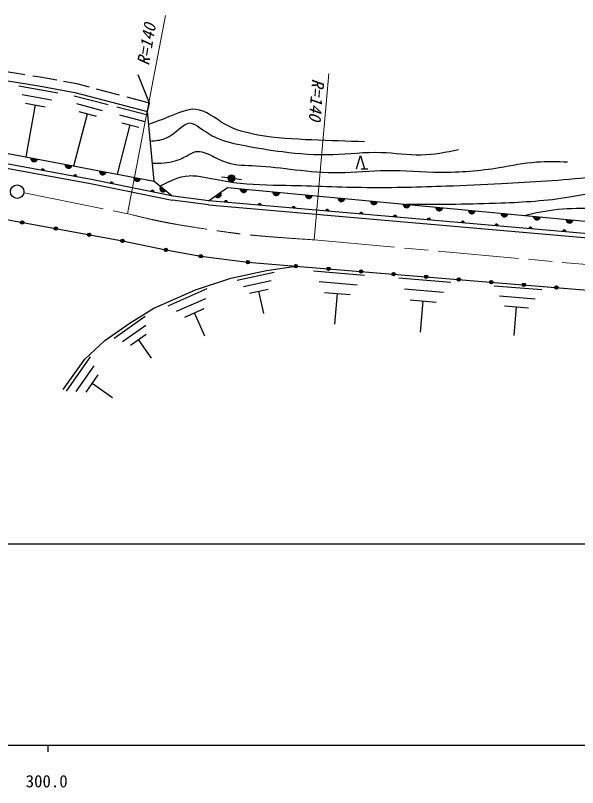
# Model space of a CAD drawing. Units: millimetres, scale not verified. Extents: x 40000 to 680000, y 20000 to 380000.
# Drawn here: x 363204 to 446706, y 198715 to 313446 of the extents above; entities that cross this region are included whole.
import ezdxf
from ezdxf.enums import TextEntityAlignment as Align

# ---------------------------------------------------------------- set-up
doc = ezdxf.new("R2010")
doc.units = ezdxf.units.MM
doc.header["$LTSCALE"] = 1000
doc.linetypes.add('CHAIN', pattern=[18.5, 12, -1.5, 3.5, -1.5])
for name, color, linetype, lineweight in [('M-BGD', 7, 'Continuous', 25), ('M-BMK', 2, 'CHAIN', 13), ('M-BMK-SRVR', 3, 'Continuous', 25), ('M-STR-HTXT', 7, 'Continuous', 13), ('M-STR-STR3', 7, 'Continuous', 25), ('M-TTL-BAND', 7, 'Continuous', 25)]:
    doc.layers.add(name, color=color, linetype=linetype, lineweight=lineweight)
doc.styles.add('ＭＳ ゴシック', font='')
doc.styles.get('ＭＳ ゴシック').set_extended_font_data('MS Gothic')

msp = doc.modelspace()

# ---------------------------------------------------------------- linework, layer by layer
at = {"layer": 'M-BGD'}
for p, q in [((364619, 304621), (360984, 305215)), ((358861, 304244), (366660, 302970)), ((366880, 304251), (365764, 304434)), ((369346, 303805), (366880, 304251)), ((383133, 300434), (381422, 304606)), ((363685, 302999), (369515, 301949)), ((366660, 302970), (372031, 301999)), ((372312, 303269), (370341, 303625)), ((374210, 302772), (372312, 303269)), ((372031, 301999), (382803, 299177)), ((378638, 301612), (375245, 302501)), ((364205, 301699), (368575, 300919)), ((371905, 301519), (376975, 300189)), ((383133, 300434), (379779, 301313)), ((364715, 300399), (367635, 299879)), ((364788, 292435), (366175, 300139)), ((372275, 300339), (376085, 299339)), ((378285, 299849), (382855, 298654)), ((382803, 299177), (383133, 300434)), ((371886, 291091), (373915, 298829)), ((372645, 299159), (375185, 298489)), ((378645, 298679), (382405, 297699)), ((383833, 288828), (382803, 299177)), ((378344, 289868), (380265, 297189)), ((379005, 297509), (381515, 296859)), ((345609, 293751), (374340, 288467)), ((374453, 289056), (345704, 294344)), ((353227, 294625), (383833, 288828)), ((413856, 290650), (414456, 292650)), ((414456, 292650), (415056, 290650)), ((414556, 290650), (415556, 290650)), ((394798, 289314), (393805, 289437)), ((395791, 289197), (396785, 289084)), ((374340, 288467), (386493, 286016)), ((386612, 286604), (374453, 289056)), ((383833, 288828), (386497, 286628)), ((391869, 285898), (394681, 287881)), ((394681, 287881), (467308, 281056)), ((391864, 285293), (386532, 286010)), ((391944, 285888), (386612, 286604)), ((467355, 279356), (391944, 285888)), ((391892, 285290), (467336, 278756)), ((354308, 284513), (379101, 279954)), ((379101, 279954), (385557, 278597)), ((385557, 278597), (390746, 277662)), ((390746, 277662), (397745, 276787)), ((397745, 276787), (404876, 276201)), ((395216, 274409), (400505, 275545)), ((400505, 275545), (404876, 276201)), ((404876, 276201), (458071, 271825)), ((407475, 275479), (415055, 274859)), ((389971, 272660), (395216, 274409)), ((396135, 274099), (401655, 275289)), ((420145, 274439), (427895, 273809)), ((397065, 273149), (401205, 274039)), ((408305, 273889), (413985, 273419)), ((434315, 273279), (441415, 272699)), ((383763, 269950), (389971, 272660)), ((385875, 270319), (391695, 272869)), ((397995, 272189), (400755, 272779)), ((400085, 269169), (399375, 272489)), ((409125, 272299), (412915, 271979)), ((410645, 267589), (411025, 272139)), ((420985, 272809), (426805, 272339)), ((387115, 269479), (391475, 271389)), ((421825, 271179), (425705, 270859)), ((423385, 266369), (423765, 271019)), ((435095, 271789), (440415, 271349)), ((380223, 267764), (383763, 269950)), ((388345, 268629), (391255, 269899)), ((435865, 270289), (439405, 269999)), ((437285, 265889), (437635, 270149)), ((377865, 265489), (382475, 268749)), ((391325, 265769), (389805, 269269)), ((376507, 265142), (380223, 267764)), ((379095, 264979), (382555, 267419)), ((373491, 262388), (376507, 265142)), ((380315, 264459), (382625, 266089)), ((383425, 262509), (381475, 265279)), ((370300, 257842), (373491, 262388)), ((370775, 257629), (374335, 262719)), ((372235, 257559), (374915, 261369)), ((373695, 257479), (375485, 260019)), ((377645, 256609), (374595, 258749))]:
    msp.add_line(p, q, dxfattribs=at)
for centre, radius in [((395294, 289253), 500), ((395294, 289253), 500), ((395294, 289253), 450), ((395294, 289253), 400), ((395294, 289253), 350), ((395294, 289253), 300), ((395294, 289253), 250), ((395294, 289253), 200), ((395294, 289253), 150), ((395294, 289253), 100), ((395294, 289253), 50), ((364225, 282689), 250), ((364225, 282689), 200), ((364225, 282689), 150), ((364225, 282689), 100), ((364225, 282689), 50), ((369184, 281778), 250), ((369184, 281778), 200), ((369184, 281778), 150), ((369184, 281778), 100), ((369184, 281778), 50), ((374142, 280866), 250), ((374142, 280866), 200), ((374142, 280866), 150), ((374142, 280866), 100), ((374142, 280866), 50), ((379101, 279954), 250), ((379101, 279954), 200), ((379101, 279954), 150), ((379101, 279954), 100), ((379101, 279954), 50), ((385557, 278597), 250), ((385557, 278597), 200), ((385557, 278597), 150), ((385557, 278597), 100), ((385557, 278597), 50), ((390746, 277662), 250), ((390746, 277662), 200), ((390746, 277662), 150), ((390746, 277662), 100), ((390746, 277662), 50), ((397745, 276787), 250), ((397745, 276787), 200), ((397745, 276787), 150), ((397745, 276787), 100), ((397745, 276787), 50), ((404876, 276201), 250), ((404876, 276201), 200), ((404876, 276201), 150), ((404876, 276201), 100), ((404876, 276201), 50), ((409712, 275803), 250), ((409712, 275803), 200), ((409712, 275803), 150), ((409712, 275803), 100), ((409712, 275803), 50), ((414548, 275405), 250), ((414548, 275405), 200), ((414548, 275405), 150), ((414548, 275405), 100), ((414548, 275405), 50), ((419384, 275007), 250), ((419384, 275007), 200), ((419384, 275007), 150), ((419384, 275007), 100), ((419384, 275007), 50), ((424220, 274610), 250), ((424220, 274610), 200), ((424220, 274610), 150), ((424220, 274610), 100), ((424220, 274610), 50), ((429056, 274212), 250), ((429056, 274212), 200), ((429056, 274212), 150), ((429056, 274212), 100), ((429056, 274212), 50), ((433892, 273814), 250), ((433892, 273814), 200), ((433892, 273814), 150), ((433892, 273814), 100), ((433892, 273814), 50), ((438727, 273416), 250), ((438727, 273416), 200), ((438727, 273416), 150), ((438727, 273416), 100), ((438727, 273416), 50), ((443563, 273018), 250), ((443563, 273018), 200), ((443563, 273018), 150), ((443563, 273018), 100), ((443563, 273018), 50)]:
    msp.add_circle(centre, radius, dxfattribs=at)
for centre, radius, start, end in [((365979, 292210), 500, 169.2747, 349.2747), ((365979, 292210), 500, 169.2747, 349.2747), ((365979, 292210), 450, 169.2747, 349.2747), ((365979, 292210), 400, 169.2747, 349.2747), ((365979, 292210), 350, 169.2747, 349.2747), ((365979, 292210), 300, 169.2747, 349.2747), ((365979, 292210), 250, 169.2747, 349.2747), ((365979, 292210), 200, 169.2747, 349.2747), ((365979, 292210), 150, 169.2747, 349.2747), ((365979, 292210), 100, 169.2747, 349.2747), ((365979, 292210), 50, 169.2747, 349.2747), ((367266, 290378), 250, 349.57842, 169.57842), ((367266, 290378), 200, 349.57842, 169.57842), ((367266, 290378), 150, 349.57842, 169.57842), ((367266, 290378), 100, 349.57842, 169.57842), ((367266, 290378), 50, 349.57842, 169.57842), ((371080, 291243), 500, 169.2747, 349.2747), ((371080, 291243), 500, 169.2747, 349.2747), ((371080, 291243), 450, 169.2747, 349.2747), ((371080, 291243), 400, 169.2747, 349.2747), ((371080, 291243), 350, 169.2747, 349.2747), ((371080, 291243), 300, 169.2747, 349.2747), ((371080, 291243), 250, 169.2747, 349.2747), ((371080, 291243), 200, 169.2747, 349.2747), ((371080, 291243), 150, 169.2747, 349.2747), ((371080, 291243), 100, 169.2747, 349.2747), ((371080, 291243), 50, 169.2747, 349.2747), ((376181, 290277), 500, 169.2747, 349.2747), ((376181, 290277), 500, 169.2747, 349.2747), ((376181, 290277), 450, 169.2747, 349.2747), ((376181, 290277), 400, 169.2747, 349.2747), ((376181, 290277), 350, 169.2747, 349.2747), ((376181, 290277), 300, 169.2747, 349.2747), ((376181, 290277), 250, 169.2747, 349.2747), ((376181, 290277), 200, 169.2747, 349.2747), ((376181, 290277), 150, 169.2747, 349.2747), ((376181, 290277), 100, 169.2747, 349.2747), ((376181, 290277), 50, 169.2747, 349.2747), ((372057, 289497), 250, 349.57842, 169.57842), ((372057, 289497), 200, 349.57842, 169.57842), ((372057, 289497), 150, 349.57842, 169.57842), ((372057, 289497), 100, 349.57842, 169.57842), ((372057, 289497), 50, 349.57842, 169.57842), ((381282, 289311), 500, 169.2747, 349.2747), ((381282, 289311), 500, 169.2747, 349.2747), ((381282, 289311), 450, 169.2747, 349.2747), ((381282, 289311), 400, 169.2747, 349.2747), ((381282, 289311), 350, 169.2747, 349.2747), ((381282, 289311), 300, 169.2747, 349.2747), ((381282, 289311), 250, 169.2747, 349.2747), ((381282, 289311), 200, 169.2747, 349.2747), ((381282, 289311), 150, 169.2747, 349.2747), ((381282, 289311), 100, 169.2747, 349.2747), ((381282, 289311), 50, 169.2747, 349.2747), ((377493, 288443), 250, 348.60019, 168.60019), ((377493, 288443), 200, 348.60019, 168.60019), ((377493, 288443), 150, 348.60019, 168.60019), ((377493, 288443), 100, 348.60019, 168.60019), ((377493, 288443), 50, 348.60019, 168.60019), ((385165, 287728), 500, 140.44297, 320.44297), ((385165, 287728), 500, 140.44297, 320.44297), ((385165, 287728), 450, 140.44297, 320.44297), ((385165, 287728), 400, 140.44297, 320.44297), ((383572, 287217), 250, 348.60019, 168.60019), ((383572, 287217), 200, 348.60019, 168.60019), ((383572, 287217), 150, 348.60019, 168.60019), ((383572, 287217), 100, 348.60019, 168.60019), ((383572, 287217), 50, 348.60019, 168.60019), ((385165, 287728), 350, 140.44297, 320.44297), ((385165, 287728), 300, 140.44297, 320.44297), ((385165, 287728), 250, 140.44297, 320.44297), ((385165, 287728), 200, 140.44297, 320.44297), ((385165, 287728), 150, 140.44297, 320.44297), ((385165, 287728), 100, 140.44297, 320.44297), ((385165, 287728), 50, 140.44297, 320.44297), ((393275, 286889), 500, 215.19669, 35.19669), ((393275, 286889), 500, 215.19669, 35.19669), ((393275, 286889), 450, 215.19669, 35.19669), ((393275, 286889), 400, 215.19669, 35.19669), ((393275, 286889), 350, 215.19669, 35.19669), ((393275, 286889), 300, 215.19669, 35.19669), ((393275, 286889), 250, 215.19669, 35.19669), ((393275, 286889), 200, 215.19669, 35.19669), ((393275, 286889), 150, 215.19669, 35.19669), ((393275, 286889), 100, 215.19669, 35.19669), ((393275, 286889), 50, 215.19669, 35.19669), ((397101, 287653), 500, 174.63207, 354.63207), ((397101, 287653), 500, 174.63207, 354.63207), ((397101, 287653), 450, 174.63207, 354.63207), ((397101, 287653), 400, 174.63207, 354.63207), ((397101, 287653), 350, 174.63207, 354.63207), ((397101, 287653), 300, 174.63207, 354.63207), ((397101, 287653), 250, 174.63207, 354.63207), ((397101, 287653), 200, 174.63207, 354.63207), ((397101, 287653), 150, 174.63207, 354.63207), ((397101, 287653), 100, 174.63207, 354.63207), ((397101, 287653), 50, 174.63207, 354.63207), ((401943, 287198), 500, 174.63207, 354.63207), ((401943, 287198), 500, 174.63207, 354.63207), ((401943, 287198), 450, 174.63207, 354.63207), ((401943, 287198), 400, 174.63207, 354.63207), ((401943, 287198), 350, 174.63207, 354.63207), ((401943, 287198), 300, 174.63207, 354.63207), ((401943, 287198), 250, 174.63207, 354.63207), ((401943, 287198), 200, 174.63207, 354.63207), ((401943, 287198), 150, 174.63207, 354.63207), ((401943, 287198), 100, 174.63207, 354.63207), ((401943, 287198), 50, 174.63207, 354.63207), ((394457, 285670), 250, 355.05009, 175.05009), ((394457, 285670), 200, 355.05009, 175.05009), ((394457, 285670), 150, 355.05009, 175.05009), ((394457, 285670), 100, 355.05009, 175.05009), ((394457, 285670), 50, 355.05009, 175.05009), ((406785, 286743), 500, 174.63207, 354.63207), ((406785, 286743), 500, 174.63207, 354.63207), ((406785, 286743), 450, 174.63207, 354.63207), ((406785, 286743), 400, 174.63207, 354.63207), ((406785, 286743), 350, 174.63207, 354.63207), ((406785, 286743), 300, 174.63207, 354.63207), ((406785, 286743), 250, 174.63207, 354.63207), ((406785, 286743), 200, 174.63207, 354.63207), ((406785, 286743), 150, 174.63207, 354.63207), ((406785, 286743), 100, 174.63207, 354.63207), ((406785, 286743), 50, 174.63207, 354.63207), ((411627, 286288), 500, 174.63207, 354.63207), ((411627, 286288), 500, 174.63207, 354.63207), ((411627, 286288), 450, 174.63207, 354.63207), ((411627, 286288), 400, 174.63207, 354.63207), ((411627, 286288), 350, 174.63207, 354.63207), ((411627, 286288), 300, 174.63207, 354.63207), ((411627, 286288), 250, 174.63207, 354.63207), ((411627, 286288), 200, 174.63207, 354.63207), ((411627, 286288), 150, 174.63207, 354.63207), ((411627, 286288), 100, 174.63207, 354.63207), ((411627, 286288), 50, 174.63207, 354.63207), ((416469, 285833), 500, 174.63207, 354.63207), ((416469, 285833), 500, 174.63207, 354.63207), ((416469, 285833), 450, 174.63207, 354.63207), ((416469, 285833), 400, 174.63207, 354.63207), ((416469, 285833), 350, 174.63207, 354.63207), ((416469, 285833), 300, 174.63207, 354.63207), ((416469, 285833), 250, 174.63207, 354.63207), ((416469, 285833), 200, 174.63207, 354.63207), ((416469, 285833), 150, 174.63207, 354.63207), ((416469, 285833), 100, 174.63207, 354.63207), ((416469, 285833), 50, 174.63207, 354.63207), ((399485, 285234), 250, 355.05009, 175.05009), ((399485, 285234), 200, 355.05009, 175.05009), ((399485, 285234), 150, 355.05009, 175.05009), ((399485, 285234), 100, 355.05009, 175.05009), ((399485, 285234), 50, 355.05009, 175.05009), ((404512, 284799), 250, 355.05009, 175.05009), ((404512, 284799), 200, 355.05009, 175.05009), ((404512, 284799), 150, 355.05009, 175.05009), ((404512, 284799), 100, 355.05009, 175.05009), ((404512, 284799), 50, 355.05009, 175.05009), ((409540, 284364), 250, 355.05009, 175.05009), ((409540, 284364), 200, 355.05009, 175.05009), ((421311, 285378), 500, 174.63207, 354.63207), ((421311, 285378), 500, 174.63207, 354.63207), ((421311, 285378), 450, 174.63207, 354.63207), ((421311, 285378), 400, 174.63207, 354.63207), ((421311, 285378), 350, 174.63207, 354.63207), ((421311, 285378), 300, 174.63207, 354.63207), ((421311, 285378), 250, 174.63207, 354.63207), ((421311, 285378), 200, 174.63207, 354.63207), ((421311, 285378), 150, 174.63207, 354.63207), ((421311, 285378), 100, 174.63207, 354.63207), ((421311, 285378), 50, 174.63207, 354.63207), ((426153, 284923), 500, 174.63207, 354.63207), ((426153, 284923), 500, 174.63207, 354.63207), ((426153, 284923), 450, 174.63207, 354.63207), ((426153, 284923), 400, 174.63207, 354.63207), ((426153, 284923), 350, 174.63207, 354.63207), ((426153, 284923), 300, 174.63207, 354.63207), ((426153, 284923), 250, 174.63207, 354.63207), ((426153, 284923), 200, 174.63207, 354.63207), ((426153, 284923), 150, 174.63207, 354.63207), ((426153, 284923), 100, 174.63207, 354.63207), ((426153, 284923), 50, 174.63207, 354.63207), ((409540, 284364), 150, 355.05009, 175.05009), ((409540, 284364), 100, 355.05009, 175.05009), ((409540, 284364), 50, 355.05009, 175.05009), ((414567, 283928), 250, 355.05009, 175.05009), ((414567, 283928), 200, 355.05009, 175.05009), ((414567, 283928), 150, 355.05009, 175.05009), ((414567, 283928), 100, 355.05009, 175.05009), ((414567, 283928), 50, 355.05009, 175.05009), ((419594, 283493), 250, 355.05009, 175.05009), ((419594, 283493), 200, 355.05009, 175.05009), ((419594, 283493), 150, 355.05009, 175.05009), ((419594, 283493), 100, 355.05009, 175.05009), ((419594, 283493), 50, 355.05009, 175.05009), ((430994, 284468), 500, 174.63207, 354.63207), ((430994, 284468), 500, 174.63207, 354.63207), ((430994, 284468), 450, 174.63207, 354.63207), ((430994, 284468), 400, 174.63207, 354.63207), ((430994, 284468), 350, 174.63207, 354.63207), ((430994, 284468), 300, 174.63207, 354.63207), ((430994, 284468), 250, 174.63207, 354.63207), ((430994, 284468), 200, 174.63207, 354.63207), ((430994, 284468), 150, 174.63207, 354.63207), ((430994, 284468), 100, 174.63207, 354.63207), ((430994, 284468), 50, 174.63207, 354.63207), ((435836, 284013), 500, 174.63207, 354.63207), ((435836, 284013), 500, 174.63207, 354.63207), ((435836, 284013), 450, 174.63207, 354.63207), ((435836, 284013), 400, 174.63207, 354.63207), ((435836, 284013), 350, 174.63207, 354.63207), ((435836, 284013), 300, 174.63207, 354.63207), ((435836, 284013), 250, 174.63207, 354.63207), ((435836, 284013), 200, 174.63207, 354.63207), ((435836, 284013), 150, 174.63207, 354.63207), ((435836, 284013), 100, 174.63207, 354.63207), ((435836, 284013), 50, 174.63207, 354.63207), ((440678, 283558), 500, 174.63207, 354.63207), ((440678, 283558), 500, 174.63207, 354.63207), ((440678, 283558), 450, 174.63207, 354.63207), ((440678, 283558), 400, 174.63207, 354.63207), ((440678, 283558), 350, 174.63207, 354.63207), ((440678, 283558), 300, 174.63207, 354.63207), ((440678, 283558), 250, 174.63207, 354.63207), ((440678, 283558), 200, 174.63207, 354.63207), ((440678, 283558), 150, 174.63207, 354.63207), ((440678, 283558), 100, 174.63207, 354.63207), ((440678, 283558), 50, 174.63207, 354.63207), ((424622, 283057), 250, 355.05009, 175.05009), ((424622, 283057), 200, 355.05009, 175.05009), ((424622, 283057), 150, 355.05009, 175.05009), ((424622, 283057), 100, 355.05009, 175.05009), ((424622, 283057), 50, 355.05009, 175.05009), ((429649, 282622), 250, 355.05009, 175.05009), ((429649, 282622), 200, 355.05009, 175.05009), ((429649, 282622), 150, 355.05009, 175.05009), ((429649, 282622), 100, 355.05009, 175.05009), ((429649, 282622), 50, 355.05009, 175.05009), ((434677, 282187), 250, 355.05009, 175.05009), ((434677, 282187), 200, 355.05009, 175.05009), ((434677, 282187), 150, 355.05009, 175.05009), ((434677, 282187), 100, 355.05009, 175.05009), ((445520, 283104), 500, 174.63207, 354.63207), ((445520, 283104), 500, 174.63207, 354.63207), ((445520, 283104), 450, 174.63207, 354.63207), ((445520, 283104), 400, 174.63207, 354.63207), ((445520, 283104), 350, 174.63207, 354.63207), ((445520, 283104), 300, 174.63207, 354.63207), ((445520, 283104), 250, 174.63207, 354.63207), ((445520, 283104), 200, 174.63207, 354.63207), ((445520, 283104), 150, 174.63207, 354.63207), ((445520, 283104), 100, 174.63207, 354.63207), ((445520, 283104), 50, 174.63207, 354.63207), ((434677, 282187), 50, 355.05009, 175.05009), ((439704, 281751), 250, 355.05009, 175.05009), ((439704, 281751), 200, 355.05009, 175.05009), ((439704, 281751), 150, 355.05009, 175.05009), ((439704, 281751), 100, 355.05009, 175.05009), ((439704, 281751), 50, 355.05009, 175.05009), ((444731, 281316), 250, 355.05009, 175.05009), ((444731, 281316), 200, 355.05009, 175.05009), ((444731, 281316), 150, 355.05009, 175.05009), ((444731, 281316), 100, 355.05009, 175.05009), ((444731, 281316), 50, 355.05009, 175.05009)]:
    msp.add_arc(centre, radius, start, end, dxfattribs=at)
for points, knots in [([(415077, 294673), (412470, 294751), (409863, 294828), (407248, 294940), (404556, 295056), (401855, 295208), (399217, 295677), (397535, 295975), (395879, 296403), (394332, 297283), (392864, 298117), (391494, 299359), (389982, 299491), (388734, 299600), (387389, 298953), (386101, 298420), (385040, 297982), (384017, 297621), (382994, 297260)], [0, 0, 0, 0, 1, 1, 1, 2, 2, 2, 3, 3, 3, 4, 4, 4, 5, 5, 5, 6, 6, 6, 6]), ([(383242, 294767), (383998, 294832), (384754, 294898), (385414, 295152), (386274, 295483), (386971, 296133), (387780, 296781), (388196, 297115), (388642, 297449), (389094, 297465), (389588, 297482), (390089, 297118), (390566, 296781), (391432, 296170), (392219, 295650), (393089, 295257), (394376, 294676), (395846, 294374), (397294, 294100), (399168, 293747), (401006, 293442), (402866, 293207), (405331, 292896), (407836, 292709), (410331, 292786), (412736, 292861), (415132, 293182), (417533, 293102), (419515, 293035), (421500, 292695), (423473, 292734), (425338, 292770), (427192, 293146), (429045, 293522)], [0, 0, 0, 0, 1, 1, 1, 2, 2, 2, 3, 3, 3, 4, 4, 4, 5, 5, 5, 6, 6, 6, 7, 7, 7, 8, 8, 8, 9, 9, 9, 10, 10, 10, 11, 11, 11, 11]), ([(421308, 285379), (423747, 285387), (426187, 285396), (428624, 285427), (430850, 285455), (433073, 285502), (435301, 285584), (438715, 285711), (442136, 285920), (445499, 286478), (447812, 286862), (450098, 287412), (452438, 287687), (454114, 287884), (455817, 287940), (457484, 287740), (458965, 287561), (460417, 287181), (461900, 286951), (463724, 286669), (465596, 286616), (467419, 286846), (470363, 287217), (473180, 288323), (475935, 289474), (478566, 290575), (481140, 291717), (483820, 292681), (484838, 293047), (485870, 293388), (486817, 293890), (487649, 294332), (488416, 294900), (489182, 295467)], [0, 0, 0, 0, 1, 1, 1, 2, 2, 2, 3, 3, 3, 4, 4, 4, 5, 5, 5, 6, 6, 6, 7, 7, 7, 8, 8, 8, 9, 9, 9, 10, 10, 10, 11, 11, 11, 11]), ([(383570, 291473), (384720, 291499), (385871, 291524), (386939, 291840), (387591, 292033), (388212, 292334), (388831, 292681), (389211, 292894), (389590, 293123), (389987, 293207), (390769, 293371), (391619, 292967), (392406, 292576), (393183, 292189), (393899, 291813), (394666, 291577), (395995, 291168), (397476, 291178), (398924, 291104), (400905, 291003), (402822, 290744), (404759, 290526), (406917, 290282), (409099, 290088), (411277, 290105), (413628, 290124), (415974, 290390), (418321, 290421), (420983, 290456), (423646, 290190), (426312, 290158), (429230, 290123), (432150, 290370), (435038, 290841), (436897, 291145), (438743, 291542), (440610, 291682), (442142, 291798), (443689, 291740), (445236, 291682)], [0, 0, 0, 0, 1, 1, 1, 2, 2, 2, 3, 3, 3, 4, 4, 4, 5, 5, 5, 6, 6, 6, 7, 7, 7, 8, 8, 8, 9, 9, 9, 10, 10, 10, 11, 11, 11, 12, 12, 12, 13, 13, 13, 13]), ([(384706, 288107), (386104, 288828), (387502, 289549), (388989, 289632), (389731, 289673), (390495, 289556), (391249, 289422), (392722, 289161), (394157, 288839), (395612, 288633), (398186, 288269), (400821, 288265), (403445, 288213), (407455, 288133), (411438, 287940), (415430, 287897), (419351, 287855), (423281, 287958), (427205, 288108), (429941, 288212), (432674, 288339), (435406, 288476), (439879, 288699), (444349, 288949), (448810, 289474), (451125, 289747), (453437, 290094), (455749, 290158), (457670, 290211), (459590, 290070), (461532, 289842), (462960, 289675), (464399, 289461), (465790, 289685), (466409, 289784), (467019, 289971), (467630, 290158)], [0, 0, 0, 0, 1, 1, 1, 2, 2, 2, 3, 3, 3, 4, 4, 4, 5, 5, 5, 6, 6, 6, 7, 7, 7, 8, 8, 8, 9, 9, 9, 10, 10, 10, 11, 11, 11, 12, 12, 12, 12]), ([(438785, 283736), (440438, 284105), (442092, 284473), (443766, 284644), (445606, 284833), (447472, 284784), (449323, 284872), (451135, 284958), (452933, 285174), (454750, 285294), (456192, 285390), (457647, 285425), (459071, 285229), (460258, 285067), (461425, 284744), (462613, 284579), (464492, 284320), (466427, 284456), (468300, 284807), (470662, 285250), (472926, 286036), (475189, 286822)], [0, 0, 0, 0, 1, 1, 1, 2, 2, 2, 3, 3, 3, 4, 4, 4, 5, 5, 5, 6, 6, 6, 7, 7, 7, 7])]:
    msp.add_open_spline(points, degree=3, knots=knots, dxfattribs=at)
at = {"layer": 'M-BMK'}
for p, q in [((364476, 287073), (379887, 283984)), ((407561, 280098), (461542, 275205))]:
    msp.add_line(p, q, dxfattribs=at)
msp.add_open_spline([(379887, 283984), (381592, 283562), (383297, 283140), (385017, 282792), (386838, 282424), (388675, 282138), (390512, 281854), (392553, 281538), (394594, 281224), (396643, 280983), (398903, 280717), (401174, 280541), (403445, 280380), (404817, 280282), (406189, 280190), (407561, 280098)], degree=3, knots=[0, 0, 0, 0, 1, 1, 1, 2, 2, 2, 3, 3, 3, 4, 4, 4, 5, 5, 5, 5], dxfattribs=at)
at = {"layer": 'M-BMK-SRVR'}
msp.add_circle((363463, 287267), 1000, dxfattribs=at)
at = {"layer": 'M-STR-HTXT'}
for p, q in [((379856, 283990), (385501, 313446)), ((407586, 280123), (409783, 304812))]:
    msp.add_line(p, q, dxfattribs=at)
at = {"layer": 'M-STR-STR3'}
msp.add_line((224886, 234920), (480903, 234920), dxfattribs=at)
at = {"layer": 'M-TTL-BAND'}
for p, q in [((40000, 205000), (579000, 205000)), ((368000, 205000), (368000, 204000))]:
    msp.add_line(p, q, dxfattribs=at)

# ---------------------------------------------------------------- texts
at = {"layer": 'M-STR-HTXT', "style": 'ＭＳ ゴシック', "oblique": 15}
for rotation, p in [(80.126, (383572, 305833)), (265.269, (406744, 304135))]:
    msp.add_text('R=140', height=1833, rotation=rotation, dxfattribs=at).set_placement(p, align=Align.BOTTOM_LEFT)
at = {"layer": 'M-TTL-BAND', "style": 'ＭＳ ゴシック'}
msp.add_text('300.0', height=1833, dxfattribs=at).set_placement((367844, 198195), align=Align.BOTTOM_CENTER)

doc.saveas('drawing.dxf')
